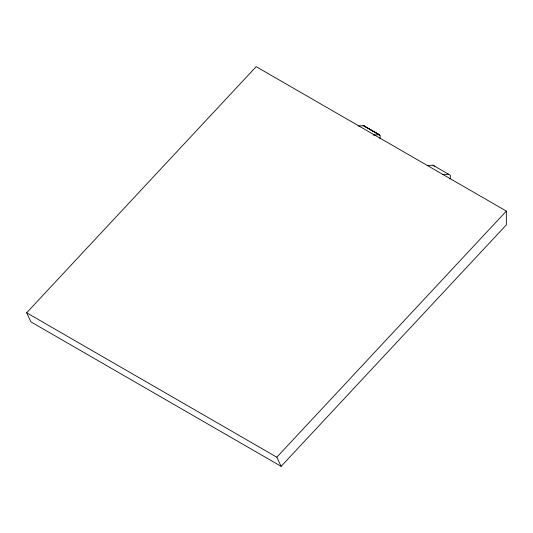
<?xml version="1.0" encoding="UTF-8"?>
<svg xmlns="http://www.w3.org/2000/svg" width="533" height="533" viewBox="0 0 533 533"><rect width="100%" height="100%" fill="white"/><g stroke="black" fill="none" stroke-linecap="round" stroke-linejoin="round"><path stroke-width="0.8" d="M380.002 138.74L380.242 135.835L379.389 134.736L363.753 125.708L358.223 125.941M26.65 312.778L256.18 66.665L506.35 211.095L506.35 224.846L281.131 466.335L30.961 321.905L26.65 312.778L276.82 457.207L281.131 466.335M276.82 457.207L506.35 211.095M373.047 135.036L379.389 134.736M427.16 165.65L432.909 165.177L434.582 166.189M442.796 174.677L448.546 174.204L450.218 175.217A4.424 2.552 -60 0 1 449.772 179.048M432.909 165.177L448.546 174.204M363.753 125.708L379.909 135.169M363.086 125.541L378.723 134.569M364.272 126.141L364.612 126.807"/></g></svg>
